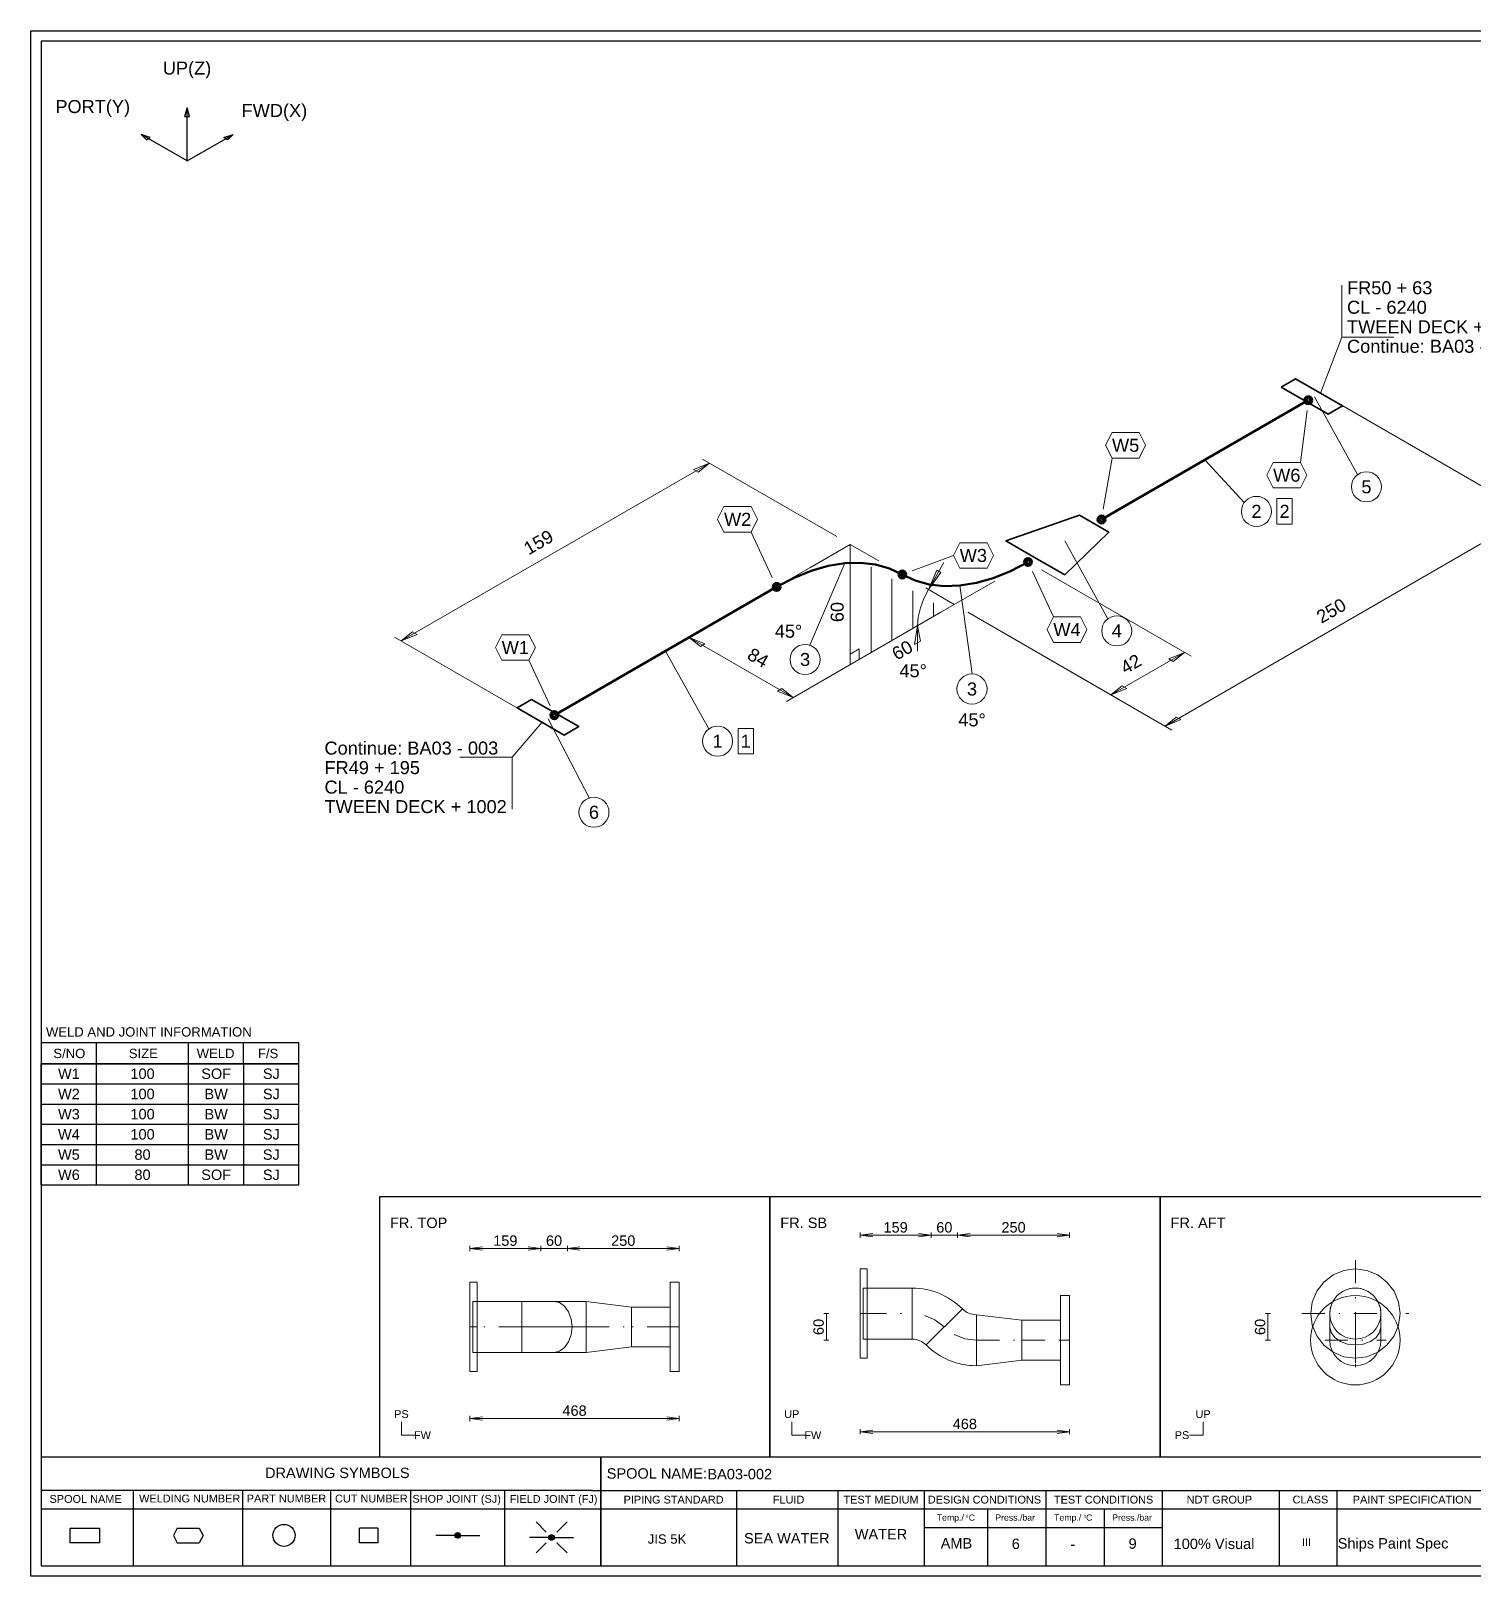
# Model space of a CAD drawing. Header units: millimetres. Extents: x 0 to 420, y 0 to 297.
# Drawn here: x 0 to 277.1, y 0 to 297 of the extents above; entities that cross this region are included whole.
import ezdxf
from ezdxf.enums import TextEntityAlignment as Align

# ---------------------------------------------------------------- set-up
doc = ezdxf.new("R2010")
doc.units = ezdxf.units.MM
doc.linetypes.add('DOTTED_DASHED5', pattern=[9.99998, 4.444436, -2.666661, 0.222222, -2.666661])
doc.linetypes.add('DOTTED_DASHED6', pattern=[10, 4.444444, -2.666667, 0.222222, -2.666667])
for name, color, linetype in [('FramesFromTables', 40, 'Continuous'), ('I_Coordinates', 11, 'Continuous'), ('I_CutNumbers', 10, 'Continuous'), ('I_Dimensions', 4, 'Continuous'), ('I_OtherComponents', 2, 'Continuous'), ('I_PartNumbers', 9, 'Continuous'), ('I_Pipes', 1, 'Continuous'), ('I_Tags', 8, 'Continuous'), ('I_Triangles', 5, 'Continuous'), ('SymbolsOnDrawingSheet', 1, 'Continuous'), ('TextFromTables', 2, 'Continuous'), ('TextFromTextBoxes', 2, 'Continuous')]:
    doc.layers.add(name, color=color, linetype=linetype)
doc.styles.add('Cadmatic Default Text', font='arial.ttf')

# ---------------------------------------------------------------- blocks, each defined once
blk = doc.blocks.new('BA01726637002_BOM_4')
at = {"layer": 'FramesFromTables', "linetype": 'ByBlock', "lineweight": 18}
for p, q in [((292, 285), (418, 285)), ((292, 258), (292, 285)), ((292, 258), (292, 285)), ((299.6, 258), (299.6, 285)), ((299.6, 258), (299.6, 285)), ((307, 258), (307, 285)), ((307, 258), (307, 285)), ((318.6, 258), (318.6, 285)), ((318.6, 258), (318.6, 285)), ((360.1, 258), (360.1, 285)), ((360.1, 258), (360.1, 285)), ((384.2, 258), (384.2, 285)), ((384.2, 258), (384.2, 285)), ((405.2, 258), (405.2, 285)), ((405.2, 258), (405.2, 285)), ((418, 258), (418, 285)), ((292, 280.5), (418, 280.5)), ((292, 276), (418, 276)), ((292, 271.5), (418, 271.5)), ((292, 267), (418, 267)), ((292, 262.5), (418, 262.5)), ((292, 205), (418.1, 205)), ((292, 205), (418.1, 205)), ((292, 127.3), (418.2, 127.3)), ((292, 119.3), (292, 127.3)), ((292, 119.3), (292, 127.3)), ((298.5, 119.3), (298.5, 127.3)), ((298.5, 119.3), (298.5, 127.3)), ((356.6, 119.3), (356.6, 127.3)), ((356.6, 119.3), (356.6, 127.3)), ((380, 119.3), (380, 127.3)), ((380, 119.3), (380, 127.3)), ((399.6, 119.3), (399.6, 127.3)), ((399.6, 119.3), (399.6, 127.3)), ((418, 119.3), (418, 127.3)), ((292, 123.3), (418.2, 123.3)), ((292, 68.4), (418, 68.4)), ((292, 58.6), (292, 68.4)), ((292, 58.6), (292, 68.4)), ((305.1, 58.6), (305.1, 68.4)), ((305.1, 58.6), (305.1, 68.4)), ((323.8, 58.6), (323.8, 68.4)), ((323.8, 58.6), (323.8, 68.4)), ((384.9, 58.6), (384.9, 68.4)), ((384.9, 58.6), (384.9, 68.4)), ((397.2, 58.6), (397.2, 68.4)), ((397.2, 58.6), (397.2, 68.4)), ((407.8, 58.6), (407.8, 68.4)), ((407.8, 58.6), (407.8, 68.4)), ((418, 58.6), (418, 68.4)), ((292, 65.13), (418, 65.13)), ((292, 61.87), (418, 61.87))]:
    blk.add_line(p, q, dxfattribs=at)
at = {"layer": 'FramesFromTables', "linetype": 'ByBlock', "lineweight": -3}
for p, q in [((2, 98.5), (51.5, 98.5)), ((2, 75.19), (2, 98.5)), ((2, 75.19), (2, 98.5)), ((12.6, 75.19), (12.6, 98.5)), ((12.6, 75.19), (12.6, 98.5)), ((30.3, 75.19), (30.3, 98.5)), ((30.3, 75.19), (30.3, 98.5)), ((40.9, 75.19), (40.9, 98.5)), ((40.9, 75.19), (40.9, 98.5)), ((51.5, 75.19), (51.5, 98.5)), ((2, 94.62), (51.5, 94.62)), ((2, 90.73), (51.5, 90.73)), ((2, 86.85), (51.5, 86.85)), ((2, 82.96), (51.5, 82.96)), ((2, 79.08), (51.5, 79.08))]:
    blk.add_line(p, q, dxfattribs=at)
at = {"layer": 'FramesFromTables', "linetype": 'ByBlock', "lineweight": 18, "flags": 128}
for points in [[(292, 258), (418, 258), (418, 285)], [(292, 119.3), (418.2, 119.3), (418.2, 127.3)], [(292, 58.6), (418, 58.6), (418, 68.4)]]:
    blk.add_lwpolyline(points, dxfattribs=at)
at = {"layer": 'FramesFromTables', "linetype": 'ByBlock', "lineweight": -3, "flags": 128}
blk.add_lwpolyline([(2, 75.19), (51.5, 75.19), (51.5, 98.5)], dxfattribs=at)
at = {"layer": 'TextFromTables', "linetype": 'ByBlock', "lineweight": 13, "style": 'Cadmatic Default Text'}
for s, p in [('1', (295.8, 282.75)), ('2', (295.8, 278.25)), ('3', (295.8, 273.75)), ('4', (295.8, 269.25)), ('5', (295.8, 264.75)), ('6', (295.8, 260.25))]:
    blk.add_text(s, height=2, dxfattribs=at).set_placement(p, align=Align.MIDDLE_CENTER)
at = {"layer": 'TextFromTables', "linetype": 'ByBlock', "lineweight": 25, "style": 'Cadmatic Default Text'}
for s, p in [('0.11 ', (312.8, 282.75)), ('100A Sch40', (372.15, 282.75)), ('STPG370', (394.7, 282.75)), ('0.09 ', (312.8, 278.25)), ('80A Sch40', (372.15, 278.25)), ('STPG370', (394.7, 278.25)), ('2', (303.3, 273.75)), ('100A Sch40', (372.15, 273.75)), ('PG 370', (394.7, 273.75)), ('100Ax80ASch40', (372.15, 269.25)), ('PG 370', (394.7, 269.25)), ('1', (303.3, 269.25)), ('1', (303.3, 264.75)), ('DN80 PN10', (372.15, 264.75)), ('Carbon Steel', (394.7, 264.75)), ('1', (303.3, 260.25)), ('100A JIS5K', (372.15, 260.25)), ('SF440', (394.7, 260.25)), ('1', (295.25, 125.3)), ('2', (295.25, 121.3)), ('W1', (7.3, 96.56)), ('100', (21.45, 96.56)), ('SOF', (35.6, 96.56)), ('SJ', (46.2, 96.56)), ('W2', (7.3, 92.67)), ('100', (21.45, 92.67)), ('BW', (35.6, 92.67)), ('SJ', (46.2, 92.67)), ('W3', (7.3, 88.79)), ('100', (21.45, 88.79)), ('BW', (35.6, 88.79)), ('SJ', (46.2, 88.79)), ('W4', (7.3, 84.91)), ('100', (21.45, 84.91)), ('BW', (35.6, 84.91)), ('SJ', (46.2, 84.91)), ('W5', (7.3, 81.02)), ('80', (21.45, 81.02)), ('BW', (35.6, 81.02)), ('SJ', (46.2, 81.02)), ('W6', (7.3, 77.14)), ('80', (21.45, 77.14)), ('SOF', (35.6, 77.14)), ('SJ', (46.2, 77.14))]:
    blk.add_text(s, height=2, dxfattribs=at).set_placement(p, align=Align.MIDDLE_CENTER)
for s, height, p in [('Pipe Seamless, BW ', 2, (319.4, 282.75)), ('16.00', 2, (406, 282.75)), ('Pipe Seamless, BW ', 2, (319.4, 278.25)), ('11.30', 2, (406, 278.25)), ('Elbow SR, BW 45 deg', 2, (319.4, 273.75)), ('2.69', 2, (406, 273.75)), ('Reducer Concentric, BW ', 2, (319.4, 269.25)), ('1.45', 2, (406, 269.25)), ('Flange SOFF ', 2, (319.4, 264.75)), ('3.79', 2, (406, 264.75)), ('Flange SOFF ', 2, (319.4, 260.25)), ('2.39', 2, (406, 260.25)), ('Pipe Seamless, BW', 2, (299.3, 125.3)), ('100A Sch40', 2, (357.4, 125.3)), ('STPG370', 1.75, (380.8, 125.3)), ('110', 2, (400.4, 125.3)), ('Pipe Seamless, BW', 2, (299.3, 121.3)), ('80A Sch40', 2, (357.4, 121.3)), ('STPG370', 1.75, (380.8, 121.3)), ('95', 2, (400.4, 121.3))]:
    blk.add_text(s, height=height, dxfattribs=at).set_placement(p, align=Align.MIDDLE_LEFT)
at = {"layer": 'TextFromTextBoxes', "linetype": 'ByBlock', "lineweight": -3, "style": 'Cadmatic Default Text'}
for s, p in [('EMAS OFFSHORE LIMITED', (306.3, 33.1)), ('BIO-SEA', (383.3, 33.65)), ('9354947', (368.2, 29.15)), ('-', (306.3, 29.2)), ('P1482', (307.1, 25)), ('JP 88 STORK', (372.9, 25.05)), ('BA03-002', (130, 19.6))]:
    blk.add_text(s, height=2, dxfattribs=at).set_placement(p, align=Align.MIDDLE_LEFT)
at = {"layer": 'TextFromTextBoxes', "linetype": 'ByBlock', "lineweight": 25, "style": 'Cadmatic Default Text'}
blk.add_text('BA03', height=2.5, dxfattribs=at).set_placement((357.5, 18.3), align=Align.MIDDLE_LEFT)
at = {"layer": 'TextFromTextBoxes', "linetype": 'ByBlock', "lineweight": -3, "style": 'Cadmatic Default Text'}
for s, height, p in [('WATER', 2, (163.35, 8.05)), ('SEA WATER', 2, (145.25, 7.28)), ('AMB', 2, (177.85, 6.3)), ('6', 2, (189.25, 6.2)), ('-', 2, (200.2, 6.15)), ('9', 2, (211.7, 6.25)), ('100% Visual', 2, (227.35, 6.2)), ('Ships Paint Spec', 2, (261.75, 6.3)), ('14 kg', 2, (284.75, 6.35)), ('18/39', 2.5, (316.1, 6.5))]:
    blk.add_text(s, height=height, dxfattribs=at).set_placement(p, align=Align.MIDDLE_CENTER)
at = {"layer": 'TextFromTextBoxes', "linetype": 'ByBlock', "lineweight": 25, "style": 'Cadmatic Default Text'}
blk.add_text('BA03', height=3, dxfattribs=at).set_placement((370.1, 6.45), align=Align.MIDDLE_CENTER)
blk = doc.blocks.new('SEDS_SPOOL_FORMAT_Gol_6')
at = {"layer": 'SymbolsOnDrawingSheet', "linetype": 'ByBlock', "lineweight": -3, "flags": 128}
for points in [[(0, 297), (420, 297), (420, 0), (0, 0), (0, 297)], [(418.01, 295.01), (2, 295.01)], [(2, 295.01), (2, 2)], [(2, 102.57), (51.49, 102.57)], [(12.6, 98.45), (12.6, 102.57)], [(30.28, 98.45), (30.28, 102.57)], [(40.88, 98.45), (40.88, 102.57)], [(51.49, 98.45), (51.49, 102.57)], [(2, 98.5), (51.5, 98.5)], [(2, 98.5), (51.5, 98.5)], [(51.49, 98.47), (2, 98.47)], [(2, 98.45), (51.49, 98.45)], [(2, 22.93), (107.74, 22.93)], [(107.74, 22.93), (292.02, 22.93)], [(109.52, 22.93), (109.52, 2)], [(109.52, 2), (109.52, 22.93)], [(107.74, 16.45), (2, 16.45)], [(19.62, 16.45), (19.62, 2)], [(40.69, 16.45), (40.69, 2)], [(57.56, 16.45), (57.56, 2)], [(72.95, 16.45), (72.95, 2)], [(91.02, 16.45), (91.02, 2)], [(107.74, 16.45), (292.02, 16.45)], [(135.58, 16.45), (135.58, 2)], [(155.03, 16.45), (155.03, 2)], [(171.67, 16.45), (171.67, 2)], [(195.02, 16.45), (195.02, 2)], [(217.4, 16.45), (217.4, 2)], [(239.85, 16.45), (239.85, 2)], [(250.91, 16.34), (250.91, 2)], [(2, 12.91), (292.02, 12.91)], [(183.82, 12.91), (183.82, 2)], [(206.21, 12.91), (206.21, 2)], [(13.2, 6.41), (7.55, 6.41), (7.55, 9.23), (13.2, 9.23)], [(13.2, 9.23), (13.2, 6.41)], [(28.12, 9.23), (27.42, 7.82)], [(28.12, 9.23), (32.36, 9.23)], [(32.36, 9.23), (33.07, 7.82)], [(66.68, 9.23), (66.68, 6.41), (63.15, 6.41), (63.15, 9.23)], [(66.68, 9.23), (63.15, 9.23)], [(99, 8.47), (97.06, 10.41)], [(101.09, 8.47), (103.03, 10.41)], [(171.67, 9.37), (217.4, 9.37)], [(171.67, 9.37), (217.4, 9.37)], [(27.42, 7.82), (28.12, 6.41)], [(28.12, 6.41), (32.36, 6.41)], [(33.07, 7.82), (32.36, 6.41)], [(81.48, 7.82), (77.79, 7.82)], [(81.49, 7.78), (82.04, 8.32)], [(81.51, 7.9), (81.93, 8.32)], [(81.52, 7.7), (82.14, 8.32)], [(81.55, 7.62), (82.22, 8.29)], [(81.56, 8.06), (81.76, 8.26)], [(81.57, 7.54), (82.28, 8.25)], [(81.62, 7.48), (82.34, 8.2)], [(81.68, 7.44), (82.4, 8.16)], [(81.74, 7.39), (82.45, 8.1)], [(81.8, 7.35), (82.48, 8.02)], [(81.88, 7.32), (82.5, 7.94)], [(81.98, 7.32), (82.53, 7.86)], [(82.09, 7.32), (82.52, 7.75)], [(82.24, 7.36), (82.47, 7.59)], [(82.54, 7.82), (86.24, 7.82)], [(99.51, 7.42), (95.82, 7.42)], [(99, 6.38), (97.06, 4.44)], [(99.53, 7.47), (99.99, 7.93)], [(99.53, 7.37), (100.1, 7.93)], [(99.56, 7.29), (100.2, 7.93)], [(99.58, 7.62), (99.88, 7.93)], [(99.58, 7.21), (100.27, 7.89)], [(99.61, 7.13), (100.33, 7.84)], [(99.67, 7.08), (100.39, 7.8)], [(99.73, 7.03), (100.45, 7.75)], [(99.79, 6.99), (100.49, 7.69)], [(99.85, 6.94), (100.52, 7.61)], [(99.94, 6.92), (100.54, 7.53)], [(100.04, 6.92), (100.57, 7.45)], [(100.15, 6.92), (100.54, 7.31)], [(100.38, 7.04), (100.49, 7.15)], [(100.57, 7.42), (104.27, 7.42)], [(101.09, 6.38), (103.03, 4.44)], [(2, 2), (418.01, 2)]]:
    blk.add_lwpolyline(points, dxfattribs=at)
at = {"layer": 'SymbolsOnDrawingSheet', "linetype": 'ByBlock', "lineweight": -3}
for centre, radius in [((48.63, 7.82), 2.12), ((82.01, 7.82), 0.53), ((100.04, 7.42), 0.53)]:
    blk.add_circle(centre, radius, dxfattribs=at)
at = {"layer": 'SymbolsOnDrawingSheet', "linetype": 'ByBlock', "lineweight": -3, "style": 'Cadmatic Default Text'}
for s, p in [('WELD AND JOINT INFORMATION', (2.89, 105.5)), ('S/NO', (4.31, 101.36)), ('SIZE', (18.81, 101.36)), ('WELD', (31.86, 101.36)), ('F/S', (43.63, 101.36))]:
    blk.add_text(s, height=1.8, dxfattribs=at).set_placement(p, align=Align.TOP_LEFT)
for s, height, p in [('DRAWING SYMBOLS', 2, (44.98, 18.84)), ('Temp./  C   ', 1.2, (174.06, 10.65)), ('Press./bar', 1.2, (185.31, 10.65)), ('Temp./  C   ', 1.2, (196.61, 10.65)), ('Press./bar', 1.2, (207.78, 10.65)), ('0', 0.53, (179.71, 11.25)), ('0', 0.53, (202.37, 11.25))]:
    blk.add_text(s, height=height, dxfattribs=at).set_placement(p)
for s, height, p in [('SPOOL NAME:', 2, (110.65, 19.73)), ('SPOOL NAME', 1.5, (3.58, 14.83)), ('WELDING NUMBER', 1.5, (20.79, 14.91)), ('PART NUMBER', 1.5, (41.48, 14.91)), ('CUT NUMBER', 1.5, (58.44, 14.91)), ('SHOP JOINT (SJ)', 1.5, (73.31, 14.85)), ('FIELD JOINT (FJ)', 1.5, (92, 14.83)), ('PIPING STANDARD', 1.5, (113.89, 14.7)), ('FLUID', 1.5, (142.57, 14.7)), ('TEST MEDIUM', 1.5, (156.14, 14.7)), ('DESIGN CONDITIONS', 1.5, (172.34, 14.7)), ('TEST CONDITIONS', 1.5, (196.58, 14.7)), ('NDT GROUP', 1.5, (222.09, 14.7)), ('CLASS', 1.5, (242.43, 14.72)), ('PAINT SPECIFICATION', 1.5, (254.01, 14.7)), ('JIS 5K', 1.8, (118.53, 7.12)), ('III', 1.5, (244.26, 6.51))]:
    blk.add_text(s, height=height, dxfattribs=at).set_placement(p, align=Align.MIDDLE_LEFT)
blk = doc.blocks.new('BA01726637002_PRT_8_3')
at = {"layer": 'I_OtherComponents', "linetype": 'ByBlock', "lineweight": 35, "flags": 128}
blk.add_lwpolyline([(188.22, 205.25), (191, 206.85), (200.05, 201.62), (197.27, 200.02), (188.22, 205.25)], dxfattribs=at)
at = {"layer": 'I_OtherComponents', "linetype": 'ByBlock', "lineweight": 50}
for radius in [0.75, 0.375]:
    blk.add_circle((193.45, 202.71), radius, dxfattribs=at)
blk = doc.blocks.new('BA01726637002_PRT_9_3')
at = {"layer": 'I_Pipes', "linetype": 'ByBlock', "lineweight": 50}
blk.add_line((193.45, 202.71), (153.73, 179.78), dxfattribs=at)
blk = doc.blocks.new('BA01726637002_PRT_11_3')
at = {"layer": 'I_OtherComponents', "linetype": 'ByBlock', "lineweight": 35, "flags": 128}
blk.add_lwpolyline([(141, 172.43), (135.34, 175.7), (149.49, 180.6), (155.14, 177.33), (146.66, 169.16), (141, 172.43)], dxfattribs=at)
at = {"layer": 'I_OtherComponents', "linetype": 'ByBlock', "lineweight": 50}
for centre, radius in [((153.73, 179.78), 0.75), ((153.73, 179.78), 0.375), ((139.59, 171.61), 0.75), ((139.59, 171.61), 0.375)]:
    blk.add_circle(centre, radius, dxfattribs=at)
blk = doc.blocks.new('BA01726637002_PRT_12_3')
at = {"layer": 'I_Pipes', "linetype": 'ByBlock', "lineweight": 0}
for q in [(119.94, 166.63), (133.22, 167.94)]:
    blk.add_line((125.44, 163.45), q, dxfattribs=at)
at = {"layer": 'I_Pipes', "linetype": 'ByBlock', "lineweight": 50, "flags": 128}
blk.add_lwpolyline([(139.59, 171.61), (136.24, 169.87), (132.93, 168.53), (129.68, 167.59), (126.52, 167.07), (123.49, 166.98), (120.62, 167.31), (117.93, 168.06), (115.44, 169.22)], dxfattribs=at)
at = {"layer": 'I_Pipes', "linetype": 'ByBlock', "lineweight": 50}
for centre, radius in [((139.59, 171.61), 0.75), ((115.44, 169.22), 0.75), ((115.44, 169.22), 0.375), ((139.59, 171.61), 0.375)]:
    blk.add_circle(centre, radius, dxfattribs=at)
blk = doc.blocks.new('BA01726637002_PRT_13_3')
at = {"layer": 'I_Pipes', "linetype": 'ByBlock', "lineweight": 0}
for q in [(97.67, 170.51), (110.94, 171.82)]:
    blk.add_line((105.44, 175), q, dxfattribs=at)
at = {"layer": 'I_Pipes', "linetype": 'ByBlock', "lineweight": 50, "flags": 128}
blk.add_lwpolyline([(115.44, 169.22), (112.96, 170.39), (110.27, 171.14), (107.4, 171.47), (104.37, 171.38), (101.21, 170.86), (97.96, 169.92), (94.65, 168.58), (91.3, 166.83)], dxfattribs=at)
at = {"layer": 'I_Pipes', "linetype": 'ByBlock', "lineweight": 50}
for centre, radius in [((115.44, 169.22), 0.75), ((115.44, 169.22), 0.375), ((91.3, 166.83), 0.75), ((91.3, 166.83), 0.375)]:
    blk.add_circle(centre, radius, dxfattribs=at)
blk = doc.blocks.new('BA01726637002_PRT_14_3')
at = {"layer": 'I_Pipes', "linetype": 'ByBlock', "lineweight": 50}
blk.add_line((91.3, 166.83), (48.59, 142.18), dxfattribs=at)
blk = doc.blocks.new('BA01726637002_PRT_15_3')
at = {"layer": 'I_OtherComponents', "linetype": 'ByBlock', "lineweight": 35, "flags": 128}
blk.add_lwpolyline([(44.21, 145.2), (41.43, 143.59), (50.48, 138.36), (53.26, 139.97), (44.21, 145.2)], dxfattribs=at)
at = {"layer": 'I_OtherComponents', "linetype": 'ByBlock', "lineweight": 50}
for radius in [0.75, 0.375]:
    blk.add_circle((48.59, 142.18), radius, dxfattribs=at)
blk = doc.blocks.new('BA01726637002_TRI_0_3')
at = {"layer": 'I_Triangles', "linetype": 'ByBlock', "lineweight": 0}
for p, q in [((109.45, 154.21), (109.45, 170.69)), ((113.45, 156.52), (113.45, 168.38)), ((117.45, 158.83), (117.45, 166.07)), ((121.45, 161.14), (121.45, 163.76))]:
    blk.add_line(p, q, dxfattribs=at)
at = {"layer": 'I_Triangles', "linetype": 'ByBlock', "lineweight": 0, "flags": 128}
for points in [[(125.44, 163.45), (105.45, 151.9), (105.44, 175)], [(123.45, 171.53), (120.45, 166.34), (122.85, 169.57), (122.05, 170.03), (120.45, 166.34), (119.57, 164.59), (118.91, 162.8), (118.51, 161.04), (118.37, 159.37), (118.94, 156.43), (117.81, 155.77), (118.37, 159.37), (118.37, 154.47)], [(107.18, 152.9), (107.18, 154.9), (105.45, 153.9)]]:
    blk.add_lwpolyline(points, dxfattribs=at)
at = {"layer": 'I_Triangles', "linetype": 'ByBlock', "lineweight": 0, "style": 'Cadmatic Default Text'}
for rotation, p in [(90, (102.93, 162)), (30, (115.44, 154.68))]:
    blk.add_text('60', height=2.5, rotation=rotation, dxfattribs=at).set_placement(p, align=Align.MIDDLE_CENTER)
blk.add_text('45°', height=2.5, dxfattribs=at).set_placement((117.53, 150.71), align=Align.MIDDLE_CENTER)
blk = doc.blocks.new('BA01726637002_DIM_0_3')
at = {"layer": 'I_Dimensions', "linetype": 'ByBlock', "lineweight": 0}
for p, q in [((19.17, 156.44), (78.38, 190.62)), ((77.08, 191.37), (102.85, 176.5)), ((43.64, 142.31), (17.87, 157.19))]:
    blk.add_line(p, q, dxfattribs=at)
at = {"layer": 'I_Dimensions', "linetype": 'ByBlock', "lineweight": 0, "flags": 128}
for points in [[(78.38, 190.62), (76.22, 188.87), (75.35, 189.37), (78.38, 190.62)], [(19.17, 156.44), (22.2, 157.69), (21.34, 158.19), (19.17, 156.44)]]:
    blk.add_lwpolyline(points, dxfattribs=at)
at = {"layer": 'I_Dimensions', "linetype": 'ByBlock', "lineweight": 0, "style": 'Cadmatic Default Text'}
blk.add_text('159', height=2.5, rotation=30, dxfattribs=at).set_placement((45.53, 175.41), align=Align.MIDDLE_CENTER)
blk = doc.blocks.new('BA01726637002_DIM_1_3')
at = {"layer": 'I_Dimensions', "linetype": 'ByBlock', "lineweight": 0}
for p, q in [((170.98, 153.49), (142.19, 170.11)), ((128.04, 161.95), (156.84, 145.32)), ((155.54, 146.07), (169.68, 154.24))]:
    blk.add_line(p, q, dxfattribs=at)
at = {"layer": 'I_Dimensions', "linetype": 'ByBlock', "lineweight": 0, "flags": 128}
for points in [[(169.68, 154.24), (167.52, 152.49), (166.65, 152.99), (169.68, 154.24)], [(155.54, 146.07), (158.57, 147.32), (157.7, 147.82), (155.54, 146.07)]]:
    blk.add_lwpolyline(points, dxfattribs=at)
at = {"layer": 'I_Dimensions', "linetype": 'ByBlock', "lineweight": 0, "style": 'Cadmatic Default Text'}
blk.add_text('42', height=2.5, rotation=30, dxfattribs=at).set_placement((159.36, 152.03), align=Align.MIDDLE_CENTER)
blk = doc.blocks.new('BA01726637002_DIM_2_3')
at = {"layer": 'I_Dimensions', "linetype": 'ByBlock', "lineweight": 0}
for p, q in [((237.6, 179.95), (198.41, 202.57)), ((165.93, 140.07), (236.3, 180.7)), ((128.04, 161.95), (167.23, 139.32))]:
    blk.add_line(p, q, dxfattribs=at)
at = {"layer": 'I_Dimensions', "linetype": 'ByBlock', "lineweight": 0, "flags": 128}
for points in [[(236.3, 180.7), (234.13, 178.95), (233.27, 179.45), (236.3, 180.7)], [(165.93, 140.07), (168.96, 141.32), (168.1, 141.82), (165.93, 140.07)]]:
    blk.add_lwpolyline(points, dxfattribs=at)
at = {"layer": 'I_Dimensions', "linetype": 'ByBlock', "lineweight": 0, "style": 'Cadmatic Default Text'}
blk.add_text('250', height=2.5, rotation=30, dxfattribs=at).set_placement((197.87, 162.26), align=Align.MIDDLE_CENTER)
blk = doc.blocks.new('BA01726637002_DIM_4_3')
at = {"layer": 'I_Dimensions', "linetype": 'ByBlock', "lineweight": 0}
for p, q in [((102.85, 173.5), (73.19, 156.37)), ((93.19, 144.82), (122.85, 161.95)), ((74.48, 157.12), (94.48, 145.57))]:
    blk.add_line(p, q, dxfattribs=at)
at = {"layer": 'I_Dimensions', "linetype": 'ByBlock', "lineweight": 0, "flags": 128}
for points in [[(74.48, 157.12), (76.65, 155.37), (77.52, 155.87), (74.48, 157.12)], [(94.48, 145.57), (91.45, 146.82), (92.32, 147.32), (94.48, 145.57)]]:
    blk.add_lwpolyline(points, dxfattribs=at)
at = {"layer": 'I_Dimensions', "linetype": 'ByBlock', "lineweight": 0, "style": 'Cadmatic Default Text'}
blk.add_text('84', height=2.5, rotation=329.9979, dxfattribs=at).set_placement((87.73, 153.22), align=Align.MIDDLE_CENTER)
blk = doc.blocks.new('BA01726637002_CRD_0_3')
at = {"layer": 'I_Coordinates', "linetype": 'ByBlock', "lineweight": 0}
blk.add_line((40.45, 134.1), (46.24, 140.81), dxfattribs=at)
at = {"layer": 'I_Coordinates', "linetype": 'ByBlock', "lineweight": 0, "flags": 128}
blk.add_lwpolyline([(40.45, 124.1), (40.45, 134.1), (30.45, 134.1)], dxfattribs=at)
at = {"layer": 'I_Coordinates', "linetype": 'ByBlock', "lineweight": 0, "style": 'Cadmatic Default Text'}
for s, p in [('Continue: BA03 - 003', (4.41, 137.1)), ('FR49 + 195', (4.41, 133.35)), ('CL - 6240', (4.41, 129.6)), ('TWEEN DECK + 1002', (4.41, 125.85))]:
    blk.add_text(s, height=2.5, dxfattribs=at).set_placement(p, align=Align.TOP_LEFT)
blk = doc.blocks.new('BA01726637002_CRD_1_3')
at = {"layer": 'I_Coordinates', "linetype": 'ByBlock', "lineweight": 0}
blk.add_line((199.9, 214.83), (195.81, 204.07), dxfattribs=at)
at = {"layer": 'I_Coordinates', "linetype": 'ByBlock', "lineweight": 0, "flags": 128}
blk.add_lwpolyline([(199.9, 224.83), (199.9, 214.83), (209.9, 214.83)], dxfattribs=at)
at = {"layer": 'I_Coordinates', "linetype": 'ByBlock', "lineweight": 0, "style": 'Cadmatic Default Text'}
for s, p in [('FR50 + 63', (200.9, 223.08)), ('CL - 6240', (200.9, 219.33)), ('TWEEN DECK + 942', (200.9, 215.58)), ('Continue: BA03 - 001', (200.9, 211.83))]:
    blk.add_text(s, height=2.5, dxfattribs=at).set_placement(p)
blk = doc.blocks.new('BA01726637002_PTN_0_3')
at = {"layer": 'I_PartNumbers', "linetype": 'ByBlock', "lineweight": 0}
blk.add_line((202.93, 188.41), (194.63, 203.39), dxfattribs=at)
blk.add_circle((204.63, 186.07), 2.89, dxfattribs=at)
at = {"layer": 'I_PartNumbers', "linetype": 'ByBlock', "lineweight": 0, "style": 'Cadmatic Default Text'}
blk.add_text('5', height=2.5, dxfattribs=at).set_placement((204.63, 186.07), align=Align.MIDDLE_CENTER)
blk = doc.blocks.new('BA01726637002_PTN_1_3')
at = {"layer": 'I_PartNumbers', "linetype": 'ByBlock', "lineweight": 0}
blk.add_line((181.15, 183.05), (173.59, 191.25), dxfattribs=at)
blk.add_circle((183.49, 181.35), 2.89, dxfattribs=at)
at = {"layer": 'I_PartNumbers', "linetype": 'ByBlock', "lineweight": 0, "style": 'Cadmatic Default Text'}
blk.add_text('2', height=2.5, dxfattribs=at).set_placement((183.49, 181.35), align=Align.MIDDLE_CENTER)
blk = doc.blocks.new('BA01726637002_PTN_2_3')
at = {"layer": 'I_PartNumbers', "linetype": 'ByBlock', "lineweight": 0}
blk.add_line((154.96, 160.72), (146.66, 175.7), dxfattribs=at)
blk.add_circle((156.66, 158.38), 2.89, dxfattribs=at)
at = {"layer": 'I_PartNumbers', "linetype": 'ByBlock', "lineweight": 0, "style": 'Cadmatic Default Text'}
blk.add_text('4', height=2.5, dxfattribs=at).set_placement((156.66, 158.38), align=Align.MIDDLE_CENTER)
blk = doc.blocks.new('BA01726637002_PTN_3_3')
at = {"layer": 'I_PartNumbers', "linetype": 'ByBlock', "lineweight": 0}
blk.add_line((128.84, 150.1), (126.52, 167.07), dxfattribs=at)
blk.add_circle((128.84, 147.21), 2.89, dxfattribs=at)
at = {"layer": 'I_PartNumbers', "linetype": 'ByBlock', "lineweight": 0, "style": 'Cadmatic Default Text'}
blk.add_text('3', height=2.5, dxfattribs=at).set_placement((128.84, 147.21), align=Align.MIDDLE_CENTER)
blk = doc.blocks.new('BA01726637002_PTN_4_3')
at = {"layer": 'I_PartNumbers', "linetype": 'ByBlock', "lineweight": 0}
blk.add_line((97.66, 155.63), (104.37, 171.38), dxfattribs=at)
blk.add_circle((96.76, 152.88), 2.89, dxfattribs=at)
at = {"layer": 'I_PartNumbers', "linetype": 'ByBlock', "lineweight": 0, "style": 'Cadmatic Default Text'}
blk.add_text('3', height=2.5, dxfattribs=at).set_placement((96.76, 152.88), align=Align.MIDDLE_CENTER)
blk = doc.blocks.new('BA01726637002_PTN_5_3')
at = {"layer": 'I_PartNumbers', "linetype": 'ByBlock', "lineweight": 0}
blk.add_line((78.25, 139.52), (69.95, 154.5), dxfattribs=at)
blk.add_circle((79.95, 137.18), 2.89, dxfattribs=at)
at = {"layer": 'I_PartNumbers', "linetype": 'ByBlock', "lineweight": 0, "style": 'Cadmatic Default Text'}
blk.add_text('1', height=2.5, dxfattribs=at).set_placement((79.95, 137.18), align=Align.MIDDLE_CENTER)
blk = doc.blocks.new('BA01726637002_PTN_6_3')
at = {"layer": 'I_PartNumbers', "linetype": 'ByBlock', "lineweight": 0}
blk.add_line((55.29, 126.27), (47.42, 141.49), dxfattribs=at)
blk.add_circle((56.19, 123.52), 2.89, dxfattribs=at)
at = {"layer": 'I_PartNumbers', "linetype": 'ByBlock', "lineweight": 0, "style": 'Cadmatic Default Text'}
blk.add_text('6', height=2.5, dxfattribs=at).set_placement((56.19, 123.52), align=Align.MIDDLE_CENTER)
blk = doc.blocks.new('BA01726637002_CUT_9_3')
at = {"layer": 'I_CutNumbers', "linetype": 'ByBlock', "lineweight": 0, "flags": 128}
blk.add_lwpolyline([(190.37, 178.9), (190.37, 183.8), (187.43, 183.8), (187.43, 178.9), (190.37, 178.9)], dxfattribs=at)
at = {"layer": 'I_CutNumbers', "linetype": 'ByBlock', "lineweight": 0, "style": 'Cadmatic Default Text'}
blk.add_text('2', height=2.5, dxfattribs=at).set_placement((188.9, 181.35), align=Align.MIDDLE_CENTER)
blk = doc.blocks.new('BA01726637002_CUT_10_3')
at = {"layer": 'I_CutNumbers', "linetype": 'ByBlock', "lineweight": 0, "flags": 128}
blk.add_lwpolyline([(86.83, 134.73), (86.83, 139.63), (83.88, 139.63), (83.88, 134.73), (86.83, 134.73)], dxfattribs=at)
at = {"layer": 'I_CutNumbers', "linetype": 'ByBlock', "lineweight": 0, "style": 'Cadmatic Default Text'}
blk.add_text('1', height=2.5, dxfattribs=at).set_placement((85.35, 137.18), align=Align.MIDDLE_CENTER)
blk = doc.blocks.new('BA01726637002_fii_7_3')
at = {"layer": 'I_Tags', "linetype": 'ByBlock', "lineweight": 0, "style": 'Cadmatic Default Text'}
blk.add_text('45°', height=2.5, dxfattribs=at).set_placement((128.84, 141.27), align=Align.MIDDLE_CENTER)
blk = doc.blocks.new('BA01726637002_fii_8_3')
at = {"layer": 'I_Tags', "linetype": 'ByBlock', "lineweight": 0, "style": 'Cadmatic Default Text'}
blk.add_text('45°', height=2.5, dxfattribs=at).set_placement((96.76, 146.94), align=Align.MIDDLE_CENTER)
blk = doc.blocks.new('Pi_Weld_0')
at = {"layer": 'I_Tags', "linetype": 'ByBlock', "lineweight": 0, "flags": 128}
for points in [[(2.62, 2.45), (3.89, 12.43)], [(-2.62, 2.45), (-3.84, 0)], [(-3.84, 0), (-2.62, -2.45)], [(2.62, 2.45), (-2.62, 2.45)], [(3.84, 0), (2.62, 2.45)], [(2.62, -2.45), (3.84, 0)], [(-2.62, -2.45), (2.62, -2.45)]]:
    blk.add_lwpolyline(points, dxfattribs=at)
at = {"layer": 'I_Tags', "linetype": 'ByBlock', "lineweight": 0, "style": 'Cadmatic Default Text'}
blk.add_text('W6', height=2.5, dxfattribs=at).set_placement((0, 0), align=Align.MIDDLE_CENTER)
blk = doc.blocks.new('Pi_Weld_1')
at = {"layer": 'I_Tags', "linetype": 'ByBlock', "lineweight": 0, "flags": 128}
for points in [[(-2.62, 2.45), (-3.84, 0)], [(-3.84, 0), (-2.62, -2.45)], [(2.62, 2.45), (-2.62, 2.45)], [(3.84, 0), (2.62, 2.45)], [(2.62, -2.45), (3.84, 0)], [(-2.62, -2.45), (-4.3, -12.29)], [(-2.62, -2.45), (2.62, -2.45)]]:
    blk.add_lwpolyline(points, dxfattribs=at)
at = {"layer": 'I_Tags', "linetype": 'ByBlock', "lineweight": 0, "style": 'Cadmatic Default Text'}
blk.add_text('W5', height=2.5, dxfattribs=at).set_placement((0, 0), align=Align.MIDDLE_CENTER)
blk = doc.blocks.new('Pi_Weld_2')
at = {"layer": 'I_Tags', "linetype": 'ByBlock', "lineweight": 0, "flags": 128}
for points in [[(-2.62, 2.45), (-6.66, 11.18)], [(-2.62, 2.45), (-3.84, 0)], [(-3.84, 0), (-2.62, -2.45)], [(2.62, 2.45), (-2.62, 2.45)], [(3.84, 0), (2.62, 2.45)], [(2.62, -2.45), (3.84, 0)], [(-2.62, -2.45), (2.62, -2.45)]]:
    blk.add_lwpolyline(points, dxfattribs=at)
at = {"layer": 'I_Tags', "linetype": 'ByBlock', "lineweight": 0, "style": 'Cadmatic Default Text'}
blk.add_text('W4', height=2.5, dxfattribs=at).set_placement((0, 0), align=Align.MIDDLE_CENTER)
blk = doc.blocks.new('Pi_Weld_3')
at = {"layer": 'I_Tags', "linetype": 'ByBlock', "lineweight": 0, "flags": 128}
for points in [[(-3.84, 0), (-11.79, -2.96)], [(-2.62, 2.45), (-3.84, 0)], [(-3.84, 0), (-2.62, -2.45)], [(2.62, 2.45), (-2.62, 2.45)], [(3.84, 0), (2.62, 2.45)], [(2.62, -2.45), (3.84, 0)], [(-2.62, -2.45), (2.62, -2.45)]]:
    blk.add_lwpolyline(points, dxfattribs=at)
at = {"layer": 'I_Tags', "linetype": 'ByBlock', "lineweight": 0, "style": 'Cadmatic Default Text'}
blk.add_text('W3', height=2.5, dxfattribs=at).set_placement((0, 0), align=Align.MIDDLE_CENTER)
blk = doc.blocks.new('Pi_Weld_4')
at = {"layer": 'I_Tags', "linetype": 'ByBlock', "lineweight": 0, "flags": 128}
for points in [[(-2.62, 2.45), (-3.84, 0)], [(-3.84, 0), (-2.62, -2.45)], [(2.62, 2.45), (-2.62, 2.45)], [(3.84, 0), (2.62, 2.45)], [(2.62, -2.45), (3.84, 0)], [(-2.62, -2.45), (2.62, -2.45)], [(2.62, -2.45), (6.66, -11.18)]]:
    blk.add_lwpolyline(points, dxfattribs=at)
at = {"layer": 'I_Tags', "linetype": 'ByBlock', "lineweight": 0, "style": 'Cadmatic Default Text'}
blk.add_text('W2', height=2.5, dxfattribs=at).set_placement((0, 0), align=Align.MIDDLE_CENTER)
blk = doc.blocks.new('Pi_Weld_5')
at = {"layer": 'I_Tags', "linetype": 'ByBlock', "lineweight": 0, "flags": 128}
for points in [[(-2.62, 2.45), (-3.84, 0)], [(-3.84, 0), (-2.62, -2.45)], [(2.62, 2.45), (-2.62, 2.45)], [(3.84, 0), (2.62, 2.45)], [(2.62, -2.45), (3.84, 0)], [(-2.62, -2.45), (2.62, -2.45)], [(2.62, -2.45), (6.66, -11.18)]]:
    blk.add_lwpolyline(points, dxfattribs=at)
at = {"layer": 'I_Tags', "linetype": 'ByBlock', "lineweight": 0, "style": 'Cadmatic Default Text'}
blk.add_text('W1', height=2.5, dxfattribs=at).set_placement((0, 0), align=Align.MIDDLE_CENTER)

msp = doc.modelspace()

# ---------------------------------------------------------------- linework, layer by layer
at = {"linetype": 'ByBlock', "lineweight": 25, "flags": 128}
for points in [[(67, 22.9), (142, 22.9), (142, 72.9), (67, 72.9), (67, 22.9)], [(142, 22.9), (217, 22.9), (217, 72.9), (142, 72.9), (142, 22.9)], [(217, 22.9), (292, 22.9), (292, 72.9), (217, 72.9), (217, 22.9)]]:
    msp.add_lwpolyline(points, dxfattribs=at)
at = {"linetype": 'ByBlock', "lineweight": 13, "flags": 128}
for points in [[(159.35, 65.03), (159.35, 66.03)], [(159.35, 65.53), (161.75, 65.22), (159.35, 65.53), (161.75, 65.85), (159.35, 65.53)], [(159.35, 65.53), (172.97, 65.53)], [(172.97, 65.53), (170.57, 65.85), (172.97, 65.53), (170.57, 65.22), (172.97, 65.53)], [(172.97, 65.03), (172.97, 66.03)], [(172.97, 65.53), (178.08, 65.53)], [(178.08, 65.03), (178.08, 66.03)], [(178.08, 65.53), (180.48, 65.22), (178.08, 65.53), (180.48, 65.85), (178.08, 65.53)], [(178.08, 65.53), (199.57, 65.53)], [(199.57, 65.53), (197.17, 65.85), (199.57, 65.53), (197.17, 65.22), (199.57, 65.53)], [(199.57, 65.03), (199.57, 66.03)], [(84.35, 62.48), (84.35, 63.48)], [(84.35, 62.98), (86.75, 62.67), (84.35, 62.98), (86.75, 63.3), (84.35, 62.98)], [(84.35, 62.98), (97.97, 62.98)], [(97.97, 62.98), (95.57, 63.3), (97.97, 62.98), (95.57, 62.67), (97.97, 62.98)], [(97.97, 62.48), (97.97, 63.48)], [(97.97, 62.98), (103.08, 62.98)], [(103.08, 62.48), (103.08, 63.48)], [(103.08, 62.98), (105.48, 62.67), (103.08, 62.98), (105.48, 63.3), (103.08, 62.98)], [(103.08, 62.98), (124.57, 62.98)], [(124.57, 62.98), (122.17, 63.3), (124.57, 62.98), (122.17, 62.67), (124.57, 62.98)], [(124.57, 62.48), (124.57, 63.48)], [(153.35, 50.45), (152.35, 50.45)], [(152.85, 45.34), (152.85, 50.45)], [(238.2, 50.45), (237.2, 50.45)], [(237.7, 45.34), (237.7, 50.45)], [(153.35, 45.34), (152.35, 45.34)], [(238.2, 45.34), (237.2, 45.34)], [(84.35, 30.81), (84.35, 29.81)], [(84.35, 30.31), (86.75, 30), (84.35, 30.31), (86.75, 30.63), (84.35, 30.31)], [(84.35, 30.31), (124.57, 30.31)], [(124.57, 30.31), (122.17, 30.63), (124.57, 30.31), (122.17, 30), (124.57, 30.31)], [(124.57, 30.81), (124.57, 29.81)], [(159.35, 28.25), (159.35, 27.25)], [(159.35, 27.75), (161.75, 27.43), (159.35, 27.75), (161.75, 28.07), (159.35, 27.75)], [(159.35, 27.75), (199.57, 27.75)], [(199.57, 27.75), (197.17, 28.07), (199.57, 27.75), (197.17, 27.43), (199.57, 27.75)], [(199.57, 28.25), (199.57, 27.25)]]:
    msp.add_lwpolyline(points, dxfattribs=at)
at = {"linetype": 'DOTTED_DASHED6', "lineweight": 13, "flags": 128}
for points in [[(254.5, 60.75), (254.5, 40.14)], [(94.36, 47.9), (84.95, 47.9)], [(97.97, 47.9), (100.52, 47.9)], [(100.52, 47.9), (103.08, 47.9)], [(103.08, 47.9), (106.69, 47.9)], [(106.69, 47.9), (115.42, 47.9)], [(122.85, 47.9), (115.42, 47.9)], [(124.57, 47.9), (122.85, 47.9)], [(159.35, 50.45), (160.72, 50.45)], [(159.95, 50.45), (169.35, 50.45)], [(175.52, 47.89), (173.72, 49.28), (171.61, 50.15), (169.35, 50.45)], [(244.2, 50.45), (264.8, 50.45)], [(254.5, 50.45), (254.5, 47.89)], [(254.5, 47.89), (254.5, 45.34)], [(181.69, 45.34), (190.41, 45.34)], [(190.41, 45.34), (197.85, 45.34)], [(197.85, 45.34), (199.57, 45.34)], [(248.61, 45.34), (260.39, 45.34)], [(254.5, 45.34), (254.5, 40.43)]]:
    msp.add_lwpolyline(points, dxfattribs=at)
at = {"linetype": 'DOTTED_DASHED5', "lineweight": 13, "flags": 128}
for points in [[(84.35, 47.9), (85.72, 47.9)], [(97.97, 47.9), (94.35, 47.9)], [(181.69, 45.34), (179.43, 45.63), (177.33, 46.51), (175.52, 47.89)]]:
    msp.add_lwpolyline(points, dxfattribs=at)
at = {"layer": 'SymbolsOnDrawingSheet', "linetype": 'ByBlock', "lineweight": 25, "flags": 128}
for points in [[(30.5, 280.57), (30, 282.21), (29.5, 280.57), (30.5, 280.57)], [(30, 272), (30, 282.21)], [(30, 272), (21.16, 277.1)], [(22.93, 276.49), (21.16, 277.1), (22.22, 276.08), (22.93, 276.49)], [(30, 272), (38.84, 277.1)], [(37.07, 276.49), (38.84, 277.1), (37.78, 276.08), (37.07, 276.49)]]:
    msp.add_lwpolyline(points, dxfattribs=at)
at = {"layer": 'SymbolsOnDrawingSheet', "linetype": 'ByBlock', "lineweight": 18, "flags": 128}
for points in [[(84.35, 56.48), (85.72, 56.48), (85.72, 39.31), (84.35, 39.31), (84.35, 56.48)], [(124.57, 39.31), (122.85, 39.31), (122.85, 56.48), (124.57, 56.48), (124.57, 39.31)], [(159.35, 59.03), (160.72, 59.03), (160.72, 41.86), (159.35, 41.86), (159.35, 59.03)], [(247.07, 54.74), (248.43, 56.52), (250.21, 57.88), (252.28, 58.74)], [(248.43, 56.52), (247.07, 54.74)], [(254.5, 59.03), (252.28, 58.74), (254.5, 59.03)], [(256.72, 58.74), (254.5, 59.03), (256.72, 58.74), (258.8, 57.88), (260.57, 56.52), (261.94, 54.74), (262.8, 52.67), (263.09, 50.45)], [(169.35, 45.54), (159.95, 45.54), (159.95, 55.35), (169.35, 55.35), (169.35, 45.54)], [(169.35, 55.35), (169.35, 45.54)], [(199.57, 36.75), (197.85, 36.75), (197.85, 53.92), (199.57, 53.92), (199.57, 36.75)], [(247.07, 54.74), (246.21, 52.67), (247.07, 54.74)], [(94.36, 42.99), (84.95, 42.99), (84.95, 52.8), (94.35, 52.81), (94.36, 42.99)], [(96.61, 52.81), (94.35, 52.81)], [(94.35, 52.81), (94.35, 52.56), (94.35, 51.87), (94.35, 50.78), (94.35, 49.41), (94.35, 47.9), (94.36, 46.38), (94.36, 45.01), (94.36, 43.93), (94.36, 43.23), (94.36, 42.99)], [(98.72, 52.81), (96.61, 52.81)], [(100.52, 52.81), (98.72, 52.81)], [(100.52, 52.81), (101.6, 52.56), (102.56, 51.87), (103.33, 50.78), (103.82, 49.41), (103.99, 47.9), (103.82, 46.38), (103.33, 45.01), (102.56, 43.93), (101.6, 43.23), (100.52, 42.99)], [(100.52, 52.81), (102.33, 52.81)], [(102.33, 52.81), (104.43, 52.81)], [(104.43, 52.81), (106.69, 52.81)], [(106.69, 52.81), (106.69, 42.99), (115.42, 44.07), (115.42, 51.72), (106.69, 52.81)], [(122.85, 44.07), (115.42, 44.07), (115.42, 51.72), (122.85, 51.72), (122.85, 44.07)], [(172.05, 44.42), (178.99, 51.36)], [(172.05, 44.42), (178.99, 51.36)], [(245.92, 50.45), (246.21, 52.67)], [(181.69, 50.24), (181.69, 40.43)], [(181.69, 50.24), (181.69, 40.43), (190.41, 41.51), (190.41, 49.16), (181.69, 50.24)], [(197.85, 41.51), (190.41, 41.51), (190.41, 49.16), (197.85, 49.16), (197.85, 41.51)], [(247.07, 46.16), (246.21, 48.22), (245.92, 50.45)], [(246.21, 48.22), (247.07, 46.16)], [(262.8, 48.22), (263.09, 50.45), (262.8, 48.22), (261.94, 46.16), (260.57, 44.38), (258.8, 43.01), (256.72, 42.15), (254.5, 41.86), (252.28, 42.15), (250.21, 43.01), (248.43, 44.38)], [(249.6, 50.15), (249.6, 50.45)], [(249.6, 49.28), (249.6, 50.15)], [(249.6, 47.89), (249.6, 49.28)], [(249.6, 47.89), (249.6, 46.51)], [(259.41, 47.89), (259.17, 46.82), (258.47, 45.85), (257.39, 45.08), (256.02, 44.59), (254.5, 44.42), (252.99, 44.59), (251.62, 45.08), (250.53, 45.85), (249.84, 46.82), (249.6, 47.89)], [(259.41, 50.45), (259.41, 50.15)], [(259.41, 50.15), (259.41, 49.28)], [(259.41, 49.28), (259.41, 47.89)], [(259.41, 46.51), (259.41, 47.89)], [(247.07, 46.16), (248.43, 44.38), (247.07, 46.16)], [(249.6, 46.51), (249.6, 45.63)], [(249.6, 45.63), (249.6, 45.34)], [(259.41, 45.63), (259.41, 46.51)], [(259.41, 45.34), (259.41, 45.63)], [(94.36, 42.99), (96.61, 42.99)], [(96.61, 42.99), (98.72, 42.99)], [(98.72, 42.99), (100.52, 42.99)], [(102.33, 42.99), (100.52, 42.99)], [(104.43, 42.99), (102.33, 42.99)], [(106.69, 42.99), (104.43, 42.99)], [(71.2, 27.1), (71.2, 29.67)], [(71.2, 27.1), (73.78, 27.1)], [(146.2, 27.1), (146.2, 29.67)], [(146.2, 27.1), (148.77, 27.1)], [(225.24, 27.1), (222.66, 27.1)], [(225.24, 27.1), (225.24, 29.67)]]:
    msp.add_lwpolyline(points, dxfattribs=at)
at = {"layer": 'SymbolsOnDrawingSheet', "linetype": 'ByBlock', "lineweight": 18}
for centre, radius in [((254.5, 45.34), 8.59), ((254.5, 50.45), 4.91)]:
    msp.add_circle(centre, radius, dxfattribs=at)
for centre, radius, start, end in [((169.35, 41.72), 13.63, 45.0012, 90), ((254.5, 50.45), 4.91, 0.0012, 180.0024), ((181.69, 54.06), 3.82, 224.9946, 270), ((169.35, 41.72), 3.82, 44.9957, 90), ((254.5, 45.34), 4.91, 180, 0), ((254.5, 45.34), 4.91, 180, 0), ((181.69, 54.06), 13.63, 224.9964, 270)]:
    msp.add_arc(centre, radius, start, end, dxfattribs=at)

# ---------------------------------------------------------------- block references
at = {"layer": 'I_Coordinates', "lineweight": 0}
for name in ['BA01726637002_CRD_1_3', 'BA01726637002_CRD_0_3']:
    msp.add_blockref(name, (52, 23.3), dxfattribs=at)
at = {"layer": 'I_CutNumbers', "lineweight": 0}
for name in ['BA01726637002_CUT_9_3', 'BA01726637002_CUT_10_3']:
    msp.add_blockref(name, (52, 23.3), dxfattribs=at)
at = {"layer": 'I_Dimensions', "lineweight": 0}
for name in ['BA01726637002_DIM_2_3', 'BA01726637002_DIM_0_3', 'BA01726637002_DIM_4_3', 'BA01726637002_DIM_1_3']:
    msp.add_blockref(name, (52, 23.3), dxfattribs=at)
at = {"layer": 'I_OtherComponents', "lineweight": 35}
for name in ['BA01726637002_PRT_8_3', 'BA01726637002_PRT_11_3', 'BA01726637002_PRT_15_3']:
    msp.add_blockref(name, (52, 23.3), dxfattribs=at)
at = {"layer": 'I_PartNumbers', "lineweight": 0}
for name in ['BA01726637002_PTN_0_3', 'BA01726637002_PTN_1_3', 'BA01726637002_PTN_2_3', 'BA01726637002_PTN_4_3', 'BA01726637002_PTN_3_3', 'BA01726637002_PTN_5_3', 'BA01726637002_PTN_6_3']:
    msp.add_blockref(name, (52, 23.3), dxfattribs=at)
at = {"layer": 'I_Pipes', "lineweight": 50}
for name in ['BA01726637002_PRT_9_3', 'BA01726637002_PRT_13_3', 'BA01726637002_PRT_12_3', 'BA01726637002_PRT_14_3']:
    msp.add_blockref(name, (52, 23.3), dxfattribs=at)
at = {"layer": 'I_Tags'}
for name, p in [('Pi_Weld_0', (241.32, 211.6)), ('Pi_Weld_1', (210.36, 217.35)), ('Pi_Weld_4', (135.8, 203.12)), ('Pi_Weld_3', (181.1, 196.18)), ('Pi_Weld_2', (199.09, 181.92)), ('Pi_Weld_5', (93.09, 178.47))]:
    msp.add_blockref(name, p, dxfattribs=at)
at = {"layer": 'I_Tags', "lineweight": 0}
for name, p in [('BA01726637002_fii_8_3', (48.82, 34.67)), ('BA01726637002_fii_7_3', (52, 23.3))]:
    msp.add_blockref(name, p, dxfattribs=at)
at = {"layer": 'I_Triangles', "lineweight": 0}
msp.add_blockref('BA01726637002_TRI_0_3', (52, 23.3), dxfattribs=at)
at = {"layer": 'SymbolsOnDrawingSheet'}
msp.add_blockref('SEDS_SPOOL_FORMAT_Gol_6', (0, 0), dxfattribs=at)
at = {"layer": 'TextFromTextBoxes', "lineweight": 25}
msp.add_blockref('BA01726637002_BOM_4', (0, 0), dxfattribs=at)

# ---------------------------------------------------------------- texts
at = {"layer": 'SymbolsOnDrawingSheet', "linetype": 'ByBlock', "lineweight": 25, "style": 'Cadmatic Default Text'}
for s, p in [('UP(Z)', (30, 289.86)), ('PORT(Y)', (11.88, 282.46)), ('FWD(X)', (46.79, 281.7))]:
    msp.add_text(s, height=2.5, dxfattribs=at).set_placement(p, align=Align.MIDDLE_CENTER)
for s, p in [('FR. TOP', (69, 68.9)), ('FR. SB', (144, 68.9)), ('FR. AFT', (219, 68.9))]:
    msp.add_text(s, height=2, dxfattribs=at).set_placement(p, align=Align.TOP_LEFT)
at = {"layer": 'SymbolsOnDrawingSheet', "linetype": 'ByBlock', "lineweight": 13, "style": 'Cadmatic Default Text'}
for s, p in [('159', (91.16, 64.48)), ('60', (100.52, 64.48)), ('250', (113.82, 64.48)), ('159', (166.16, 67.03)), ('60', (175.52, 67.03)), ('250', (188.82, 67.03)), ('468', (104.46, 31.81)), ('468', (179.46, 29.25))]:
    msp.add_text(s, height=2, dxfattribs=at).set_placement(p, align=Align.MIDDLE_CENTER)
for p in [(151.35, 47.89), (236.2, 47.89)]:
    msp.add_text('60', height=2, rotation=90, dxfattribs=at).set_placement(p, align=Align.MIDDLE_CENTER)
at = {"layer": 'SymbolsOnDrawingSheet', "linetype": 'ByBlock', "lineweight": 18, "style": 'Cadmatic Default Text'}
for s, p in [('PS', (71.2, 31.14)), ('UP', (146.2, 31.14)), ('UP', (225.24, 31.14)), ('FW', (75.24, 27.1)), ('FW', (150.24, 27.1)), ('PS', (221.2, 27.1))]:
    msp.add_text(s, height=1.5, dxfattribs=at).set_placement(p, align=Align.MIDDLE_CENTER)

doc.saveas('drawing.dxf')
